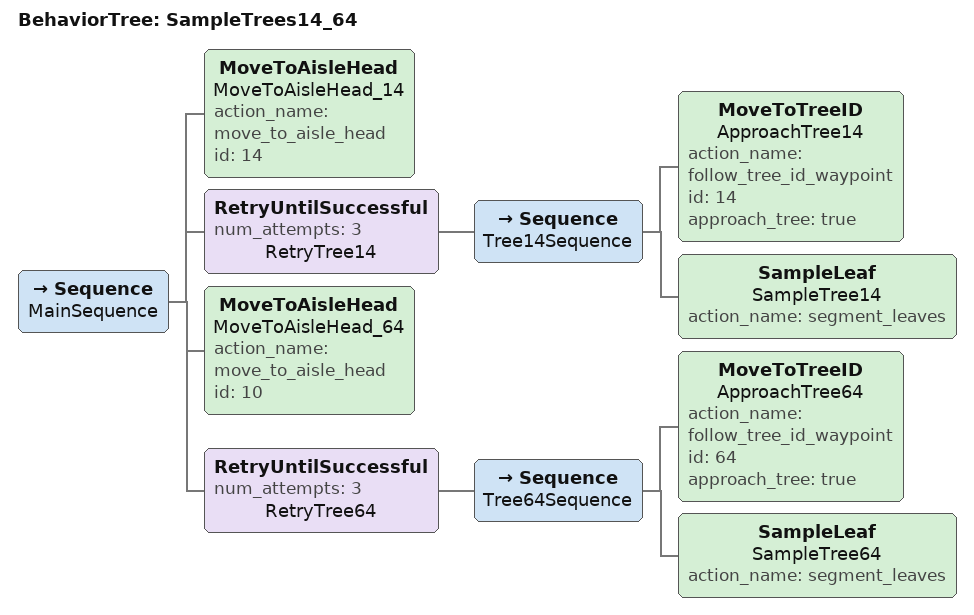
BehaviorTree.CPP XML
<root BTCPP_format="2" schema_location="schemas/amiga_btcpp.xsd">
    <Mission>sample trees 14 and 64</Mission>
    <BehaviorTree ID="SampleTrees14_64">
        <Sequence name="MainSequence">
            <!-- Move to column head for tree 14 (column 14) -->
            <MoveToAisleHead name="MoveToAisleHead_14" action_name="move_to_aisle_head" id="14"/>
            <!-- Critical actions for tree 14: approach and sample, retry on failure -->
            <RetryUntilSuccessful num_attempts="3" name="RetryTree14">
                <Sequence name="Tree14Sequence">
                    <MoveToTreeID name="ApproachTree14" action_name="follow_tree_id_waypoint" id="14" approach_tree="true"/>
                    <SampleLeaf name="SampleTree14" action_name="segment_leaves"/>
                </Sequence>
            </RetryUntilSuccessful>
            <!-- Move to column head for tree 64 (column 10) -->
            <MoveToAisleHead name="MoveToAisleHead_64" action_name="move_to_aisle_head" id="10"/>
            <!-- Critical actions for tree 64: approach and sample, retry on failure -->
            <RetryUntilSuccessful num_attempts="3" name="RetryTree64">
                <Sequence name="Tree64Sequence">
                    <MoveToTreeID name="ApproachTree64" action_name="follow_tree_id_waypoint" id="64" approach_tree="true"/>
                    <SampleLeaf name="SampleTree64" action_name="segment_leaves"/>
                </Sequence>
            </RetryUntilSuccessful>
        </Sequence>
    </BehaviorTree>
</root>
